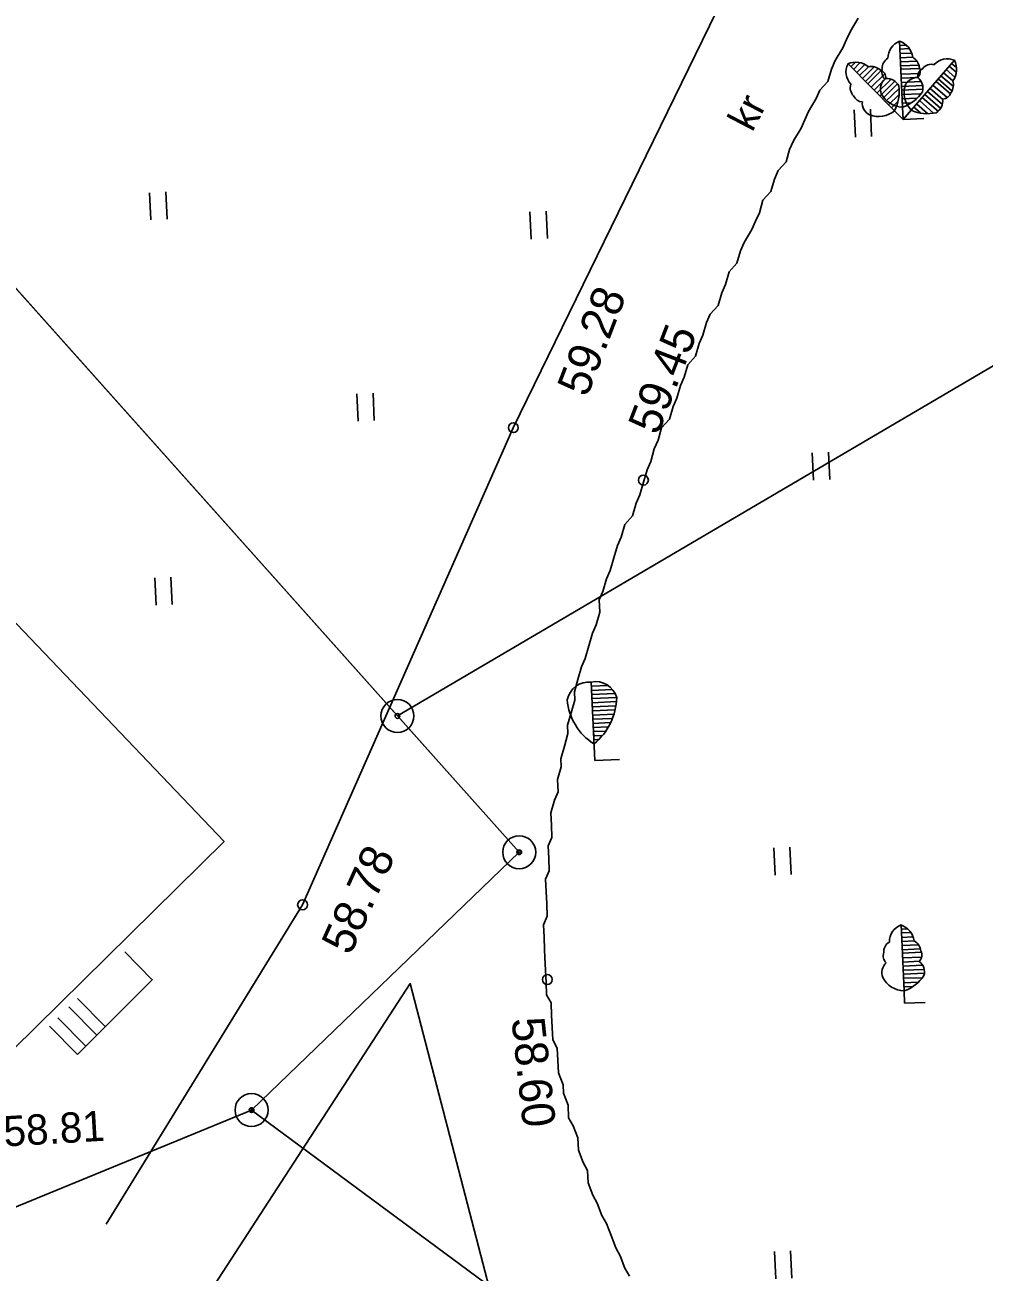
# Model space of a CAD drawing. Extents: x 641465 to 641768, y 6456798 to 6457145.
# Drawn here: x 641611.46 to 641634.71, y 6456888.42 to 6456918.63 of the extents above; entities that cross this region are included whole.
import ezdxf

# ---------------------------------------------------------------- set-up
doc = ezdxf.new("R2010")
doc.units = 0
for name, color, linetype in [('Level 1', 7, 'Continuous'), ('Level 18', 7, 'Continuous'), ('Level 30', 7, 'Continuous'), ('Level 4', 7, 'Continuous'), ('Level 40', 7, 'Continuous'), ('Level 49', 7, 'Continuous'), ('Level 5', 7, 'Continuous'), ('Level 54', 7, 'Continuous'), ('Level 6', 7, 'Continuous'), ('Level 63', 7, 'Continuous'), ('Level 7', 7, 'Continuous')]:
    doc.layers.add(name, color=color, linetype=linetype)

# ---------------------------------------------------------------- blocks, each defined once
blk = doc.blocks.new('KHEIN3')
at = {"layer": 'Level 6'}
for p, q in [((-210.89, 335.09), (-210.89, -326.54)), ((182.28, 335.09), (182.28, -326.54))]:
    blk.add_line(p, q, dxfattribs=at)
blk = doc.blocks.new('BL3')
at = {"layer": 'Level 7'}
for p, q in [((0, 300), (0, 1900)), ((0, 1800), (150, 1800)), ((0, 1710), (220, 1710)), ((0, 1600), (280, 1600)), ((-201, 223), (-1273, 1410)), ((-1206, 1336), (-1095, 1436)), ((-1146, 1269), (-983, 1417)), ((-1072, 1187), (-865, 1375)), ((-1005, 1113), (-783, 1314)), ((-938, 1039), (-641, 1307)), ((-545, 1260), (-871, 965)), ((-818, 905), (-469, 1220)), ((0, 1500), (300, 1500)), ((0, 1400), (400, 1400)), ((440, 1300), (0, 1300)), ((0, 1220), (470, 1220)), ((206, 218), (1306, 1380)), ((1175, 1242), (1335, 1091)), ((1237, 1307), (1346, 1204)), ((-396, 1125), (-737, 816)), ((-670, 742), (-366, 1017)), ((-247, 990), (-603, 668)), ((-536, 594), (-150, 942)), ((460, 1100), (0, 1100)), ((0, 1000), (410, 1000)), ((1213, 642), (894, 944)), ((962, 1017), (1253, 742)), ((1031, 1089), (1249, 883)), ((1100, 1162), (1303, 970)), ((-90, 875), (-476, 527)), ((-409, 453), (-61, 754)), ((-75, 606), (-335, 371)), ((480, 900), (0, 900)), ((0, 800), (520, 800)), ((520, 710), (0, 710)), ((0, 610), (460, 600)), ((967, 324), (619, 654)), ((687, 726), (985, 445)), ((1090, 483), (756, 799)), ((839, 886), (1180, 563)), ((-268, 297), (-112, 438)), ((350, 500), (0, 500)), ((0, 400), (210, 400)), ((598, 123), (344, 363)), ((419, 443), (747, 120)), ((866, 158), (488, 516)), ((550, 581), (928, 224)), ((-201, 223), (0, 0)), ((0, 300), (0, 0)), ((206, 218), (0, 0)), ((0, 0), (500, 0)), ((275, 291), (427, 146))]:
    blk.add_line(p, q, dxfattribs=at)
for centre, radius, start, end in [((130, 1490), 430, 107.592, 178.668), ((-179, 1454), 481, 5.541, 68.199), ((-902, 1193), 430, 149.6778, 220.7538), ((-1107, 959), 481, 47.6268, 110.2848), ((-728, 993), 326, 46.4848, 99.6148), ((-585, 1033), 212, 353.9058, 67.6458), ((-230, 1164), 236, 158.614, 224.006), ((-175, 1255), 275, 117.031, 181.042), ((125, 1225), 326, 4.399, 57.529), ((633, 1004), 236, 115.1935, 180.5855), ((258, 1158), 212, 311.82, 25.56), ((736, 1032), 275, 73.6105, 137.6215), ((1119, 993), 430, 64.1715, 135.2475), ((869, 1179), 481, 322.1205, 24.7785), ((-971, 814), 275, 159.1168, 223.1278), ((-187, 750), 328, 130.365, 197.745), ((-364, 682), 328, 24.3408, 91.7208), ((379, 674), 328, 86.9445, 154.3245), ((188, 750), 328, 342.255, 49.635), ((-951, 709), 236, 200.6998, 266.0918), ((54, 909), 612, 205.076, 264.939), ((-1025, 725), 965, 328.6428, 5.5128), ((-275, 1225), 965, 286.557, 323.427), ((664, 623), 612, 161.6555, 221.5185), ((933, 804), 326, 320.9785, 14.1085), ((-642, 431), 328, 172.4508, 239.8308), ((652, 416), 328, 298.8345, 6.2145), ((984, 664), 212, 268.3995, 342.1395), ((-569, 711), 612, 247.1618, 307.0248), ((642, 1079), 965, 243.1365, 280.0065)]:
    blk.add_arc(centre, radius, start, end, dxfattribs=at)
blk = doc.blocks.new('BL2')
at = {"layer": 'Level 7'}
for p, q in [((0, 300), (0, 1900)), ((0, 1800), (150, 1800)), ((0, 1710), (220, 1710)), ((0, 1600), (280, 1600)), ((0, 1500), (300, 1500)), ((0, 1400), (400, 1400)), ((440, 1300), (0, 1300)), ((0, 1220), (470, 1220)), ((460, 1100), (0, 1100)), ((0, 1000), (410, 1000)), ((480, 900), (0, 900)), ((0, 800), (520, 800)), ((520, 710), (0, 710)), ((0, 610), (460, 600)), ((350, 500), (0, 500)), ((0, 400), (210, 400)), ((0, 300), (0, 0)), ((0, 0), (500, 0))]:
    blk.add_line(p, q, dxfattribs=at)
for centre, radius, start, end in [((130, 1490), 430, 107.592, 178.668), ((-179, 1454), 481, 5.541, 68.199), ((-230, 1164), 236, 158.614, 224.006), ((-175, 1255), 275, 117.031, 181.042), ((125, 1225), 326, 4.399, 57.529), ((258, 1158), 212, 311.82, 25.56), ((-187, 750), 328, 130.365, 197.745), ((188, 750), 328, 342.255, 49.635), ((54, 909), 612, 205.076, 264.939), ((-275, 1225), 965, 286.557, 323.427)]:
    blk.add_arc(centre, radius, start, end, dxfattribs=at)
blk = doc.blocks.new('BK3')
at = {"layer": 'Level 7'}
for p, q in [((0, 1900), (0, 0)), ((0, 1800), (400, 1800)), ((0, 1700), (500, 1700)), ((0, 1600), (560, 1600)), ((600, 1500), (0, 1500)), ((0, 1400), (590, 1400)), ((570, 1300), (0, 1300)), ((0, 1200), (550, 1200)), ((520, 1100), (0, 1100)), ((0, 1000), (470, 1000)), ((420, 900), (0, 900)), ((0, 900), (0, 800)), ((0, 800), (360, 800)), ((300, 700), (0, 700)), ((0, 700), (0, 600)), ((200, 600), (0, 600)), ((0, 500), (100, 500)), ((600, 0), (0, 0))]:
    blk.add_line(p, q, dxfattribs=at)
for centre, radius, start, end in [((-80, 1370), 536, 81.416, 165.964), ((83, 1375), 532, 13.619, 99.001), ((808, 1555), 1410, 182.221, 235), ((-916, 1613), 1520, 307.047, 355.732)]:
    blk.add_arc(centre, radius, start, end, dxfattribs=at)
blk = doc.blocks.new('KHEIN5')
at = {"layer": 'Level 6'}
for p, q in [((-210.89, 335.09), (-210.89, -326.54)), ((182.28, 335.09), (182.28, -326.54))]:
    blk.add_line(p, q, dxfattribs=at)
blk = doc.blocks.new('BL30')
at = {"layer": 'Level 7'}
for p, q in [((0, 300), (0, 1900)), ((0, 1800), (150, 1800)), ((0, 1710), (220, 1710)), ((0, 1600), (280, 1600)), ((-201, 223), (-1273, 1410)), ((-1206, 1336), (-1095, 1436)), ((-1146, 1269), (-983, 1417)), ((-1072, 1187), (-865, 1375)), ((-1005, 1113), (-783, 1314)), ((-938, 1039), (-641, 1307)), ((-545, 1260), (-871, 965)), ((-818, 905), (-469, 1220)), ((0, 1500), (300, 1500)), ((0, 1400), (400, 1400)), ((440, 1300), (0, 1300)), ((0, 1220), (470, 1220)), ((206, 218), (1306, 1380)), ((1175, 1242), (1335, 1091)), ((1237, 1307), (1346, 1204)), ((-396, 1125), (-737, 816)), ((-670, 742), (-366, 1017)), ((-247, 990), (-603, 668)), ((-536, 594), (-150, 942)), ((460, 1100), (0, 1100)), ((0, 1000), (410, 1000)), ((1213, 642), (894, 944)), ((962, 1017), (1253, 742)), ((1031, 1089), (1249, 883)), ((1100, 1162), (1303, 970)), ((-90, 875), (-476, 527)), ((-409, 453), (-61, 754)), ((-75, 606), (-335, 371)), ((480, 900), (0, 900)), ((0, 800), (520, 800)), ((520, 710), (0, 710)), ((0, 610), (460, 600)), ((967, 324), (619, 654)), ((687, 726), (985, 445)), ((1090, 483), (756, 799)), ((839, 886), (1180, 563)), ((-268, 297), (-112, 438)), ((350, 500), (0, 500)), ((0, 400), (210, 400)), ((598, 123), (344, 363)), ((419, 443), (747, 120)), ((866, 158), (488, 516)), ((550, 581), (928, 224)), ((-201, 223), (0, 0)), ((0, 300), (0, 0)), ((206, 218), (0, 0)), ((0, 0), (500, 0)), ((275, 291), (427, 146))]:
    blk.add_line(p, q, dxfattribs=at)
for centre, radius, start, end in [((130, 1490), 430, 107.592, 178.668), ((-179, 1454), 481, 5.541, 68.199), ((-902, 1193), 430, 149.6778, 220.7538), ((-1107, 959), 481, 47.6268, 110.2848), ((-728, 993), 326, 46.4848, 99.6148), ((-585, 1033), 212, 353.9058, 67.6458), ((-230, 1164), 236, 158.614, 224.006), ((-175, 1255), 275, 117.031, 181.042), ((125, 1225), 326, 4.399, 57.529), ((633, 1004), 236, 115.1935, 180.5855), ((258, 1158), 212, 311.82, 25.56), ((736, 1032), 275, 73.6105, 137.6215), ((1119, 993), 430, 64.1715, 135.2475), ((869, 1179), 481, 322.1205, 24.7785), ((-971, 814), 275, 159.1168, 223.1278), ((-187, 750), 328, 130.365, 197.745), ((-364, 682), 328, 24.3408, 91.7208), ((379, 674), 328, 86.9445, 154.3245), ((188, 750), 328, 342.255, 49.635), ((-951, 709), 236, 200.6998, 266.0918), ((54, 909), 612, 205.076, 264.939), ((-1025, 725), 965, 328.6428, 5.5128), ((-275, 1225), 965, 286.557, 323.427), ((664, 623), 612, 161.6555, 221.5185), ((933, 804), 326, 320.9785, 14.1085), ((-642, 431), 328, 172.4508, 239.8308), ((652, 416), 328, 298.8345, 6.2145), ((984, 664), 212, 268.3995, 342.1395), ((-569, 711), 612, 247.1618, 307.0248), ((642, 1079), 965, 243.1365, 280.0065)]:
    blk.add_arc(centre, radius, start, end, dxfattribs=at)
blk = doc.blocks.new('BL4')
at = {"layer": 'Level 7'}
for p, q in [((0, 300), (0, 1900)), ((0, 1800), (150, 1800)), ((0, 1710), (220, 1710)), ((0, 1600), (280, 1600)), ((0, 1500), (300, 1500)), ((0, 1400), (400, 1400)), ((440, 1300), (0, 1300)), ((0, 1220), (470, 1220)), ((460, 1100), (0, 1100)), ((0, 1000), (410, 1000)), ((480, 900), (0, 900)), ((0, 800), (520, 800)), ((520, 710), (0, 710)), ((0, 610), (460, 600)), ((350, 500), (0, 500)), ((0, 400), (210, 400)), ((0, 300), (0, 0)), ((0, 0), (500, 0))]:
    blk.add_line(p, q, dxfattribs=at)
for centre, radius, start, end in [((130, 1490), 430, 107.592, 178.668), ((-179, 1454), 481, 5.541, 68.199), ((-230, 1164), 236, 158.614, 224.006), ((-175, 1255), 275, 117.031, 181.042), ((125, 1225), 326, 4.399, 57.529), ((258, 1158), 212, 311.82, 25.56), ((-188, 750), 328, 130.365, 197.745), ((188, 750), 328, 342.255, 49.635), ((54, 909), 612, 205.076, 264.939), ((-275, 1225), 965, 286.557, 323.427)]:
    blk.add_arc(centre, radius, start, end, dxfattribs=at)
blk = doc.blocks.new('BK4')
at = {"layer": 'Level 7'}
for p, q in [((0, 1900), (0, 0)), ((0, 1800), (400, 1800)), ((0, 1700), (500, 1700)), ((0, 1600), (560, 1600)), ((600, 1500), (0, 1500)), ((0, 1400), (590, 1400)), ((570, 1300), (0, 1300)), ((0, 1200), (550, 1200)), ((520, 1100), (0, 1100)), ((0, 1000), (470, 1000)), ((420, 900), (0, 900)), ((0, 900), (0, 800)), ((0, 800), (360, 800)), ((300, 700), (0, 700)), ((0, 700), (0, 600)), ((200, 600), (0, 600)), ((0, 500), (100, 500)), ((600, 0), (0, 0))]:
    blk.add_line(p, q, dxfattribs=at)
for centre, radius, start, end in [((-80, 1370), 536, 81.416, 165.964), ((83, 1375), 532, 13.619, 99.001), ((808, 1555), 1410, 182.221, 235), ((-916, 1613), 1520, 307.047, 355.732)]:
    blk.add_arc(centre, radius, start, end, dxfattribs=at)
blk = doc.blocks.new('VBEKAE')
at = {"layer": 'Level 5'}
for radius in [500, 71.4]:
    blk.add_circle((0, 0), radius, dxfattribs=at)

msp = doc.modelspace()

# ---------------------------------------------------------------- linework, layer by layer
at = {"layer": 'Level 1'}
for p, q in [((641613.412, 6456894.361), (641612.739, 6456895.045)), ((641613.204, 6456894.153), (641612.529, 6456894.838)), ((641612.737, 6456893.685), (641612.058, 6456894.374)), ((641612.94, 6456893.888), (641612.262, 6456894.575))]:
    msp.add_line(p, q, dxfattribs=at)
msp.add_lwpolyline([(641612.737, 6456893.685), (641614.548, 6456895.499), (641613.884, 6456896.173)], dxfattribs=at)
at = {"layer": 'Level 18'}
for p, q in [((641613.412, 6456894.361), (641612.739, 6456895.045)), ((641613.204, 6456894.153), (641612.529, 6456894.838)), ((641612.737, 6456893.685), (641612.058, 6456894.374)), ((641612.94, 6456893.888), (641612.262, 6456894.575))]:
    msp.add_line(p, q, dxfattribs=at)
msp.add_lwpolyline([(641612.737, 6456893.685), (641614.548, 6456895.499), (641613.884, 6456896.173)], dxfattribs=at)
at = {"layer": 'Level 30'}
for centre in [(641623.3, 6456908.873), (641626.454, 6456907.602), (641618.194, 6456897.314), (641624.126, 6456895.503)]:
    msp.add_circle(centre, 0.12, dxfattribs=at)
at = {"layer": 'Level 4'}
for p, q in [((641623.443, 6456898.587), (641587.046, 6456939.345)), ((641620.492, 6456901.888), (641663.286, 6456927.035)), ((641616.956, 6456892.341), (641623.443, 6456898.587)), ((641693.964, 6456835.385), (641616.956, 6456892.341))]:
    msp.add_line(p, q, dxfattribs=at)
for centre in [(641623.3, 6456908.873), (641626.454, 6456907.602), (641618.194, 6456897.314), (641624.126, 6456895.503)]:
    msp.add_circle(centre, 0.12, dxfattribs=at)
at = {"layer": 'Level 40'}
msp.add_lwpolyline([(641573.002, 6456836.959), (641489.907, 6456893.118), (641529.024, 6456952.321), (641530.627, 6456954.735), (641542.291, 6456943.603), (641550.83, 6456943.594), (641568.64, 6456958.129), (641588.695, 6456976.523), (641606.445, 6456957.42), (641587.046, 6456939.345), (641623.443, 6456898.587), (641616.956, 6456892.341), (641609.172, 6456889.15), (641585.252, 6456907.226), (641571.226, 6456892.105), (641595.676, 6456874.933)], close=True, dxfattribs=at)
for points in [[(641624.096, 6456897.635), (641624.082, 6456897.935), (641624.173, 6456898.139), (641624.16, 6456898.439), (641624.147, 6456898.739), (641624.238, 6456898.943), (641624.224, 6456899.243), (641624.211, 6456899.542), (641624.297, 6456899.846), (641624.388, 6456900.051), (641624.375, 6456900.35), (641624.461, 6456900.654), (641624.452, 6456900.854), (641624.539, 6456901.158), (641624.625, 6456901.462), (641624.616, 6456901.662), (641624.703, 6456901.966), (641624.789, 6456902.271), (641624.78, 6456902.47), (641624.867, 6456902.774), (641624.953, 6456903.079), (641625.044, 6456903.283), (641625.131, 6456903.587), (641625.217, 6456903.891), (641625.308, 6456904.095), (641625.394, 6456904.4), (641625.381, 6456904.699), (641625.472, 6456904.903), (641625.558, 6456905.208), (641625.649, 6456905.412), (641625.736, 6456905.716), (641625.822, 6456906.02), (641625.913, 6456906.224), (641626, 6456906.529), (641626.191, 6456906.737), (641626.277, 6456907.041), (641626.368, 6456907.246), (641626.454, 6456907.55), (641626.541, 6456907.854), (641626.632, 6456908.058), (641626.718, 6456908.362), (641626.809, 6456908.567), (641626.896, 6456908.871), (641627.087, 6456909.079), (641627.173, 6456909.384), (641627.264, 6456909.588), (641627.35, 6456909.892), (641627.441, 6456910.096), (641627.528, 6456910.4), (641627.719, 6456910.609), (641627.805, 6456910.913), (641627.896, 6456911.118), (641627.983, 6456911.422), (641628.074, 6456911.626), (641628.264, 6456911.835), (641628.351, 6456912.139), (641628.442, 6456912.343), (641628.528, 6456912.647), (641628.719, 6456912.856), (641628.806, 6456913.16), (641628.897, 6456913.364), (641629.083, 6456913.673), (641629.174, 6456913.877), (641629.265, 6456914.081), (641629.351, 6456914.386), (641629.542, 6456914.594), (641629.629, 6456914.898), (641629.719, 6456915.103), (641629.91, 6456915.311), (641629.997, 6456915.616), (641630.088, 6456915.82), (641630.274, 6456916.128), (641630.365, 6456916.333), (641630.456, 6456916.537), (641630.642, 6456916.846), (641630.733, 6456917.05), (641630.924, 6456917.259), (641631.011, 6456917.563), (641631.102, 6456917.767), (641631.288, 6456918.076), (641631.379, 6456918.28), (641631.47, 6456918.484), (641631.656, 6456918.793)], [(641624.096, 6456897.635), (641624.082, 6456897.935), (641624.173, 6456898.139), (641624.16, 6456898.439), (641624.147, 6456898.739), (641624.238, 6456898.943), (641624.224, 6456899.243), (641624.211, 6456899.542), (641624.297, 6456899.846), (641624.388, 6456900.051), (641624.375, 6456900.35), (641624.461, 6456900.654), (641624.452, 6456900.854), (641624.539, 6456901.158), (641624.625, 6456901.462), (641624.616, 6456901.662), (641624.703, 6456901.966), (641624.789, 6456902.271), (641624.78, 6456902.47), (641624.867, 6456902.774), (641624.953, 6456903.079), (641625.044, 6456903.283), (641625.131, 6456903.587), (641625.217, 6456903.891), (641625.308, 6456904.095), (641625.394, 6456904.4), (641625.381, 6456904.699), (641625.472, 6456904.903), (641625.558, 6456905.208), (641625.649, 6456905.412), (641625.736, 6456905.716), (641625.822, 6456906.02), (641625.913, 6456906.224), (641626, 6456906.529), (641626.191, 6456906.737), (641626.277, 6456907.041), (641626.368, 6456907.246), (641626.454, 6456907.55), (641626.541, 6456907.854), (641626.632, 6456908.058), (641626.718, 6456908.362), (641626.809, 6456908.567), (641626.896, 6456908.871), (641627.087, 6456909.079), (641627.173, 6456909.384), (641627.264, 6456909.588), (641627.35, 6456909.892), (641627.441, 6456910.096), (641627.528, 6456910.4), (641627.719, 6456910.609), (641627.805, 6456910.913), (641627.896, 6456911.118), (641627.983, 6456911.422), (641628.074, 6456911.626), (641628.264, 6456911.835), (641628.351, 6456912.139), (641628.442, 6456912.343), (641628.528, 6456912.647), (641628.719, 6456912.856), (641628.806, 6456913.16), (641628.897, 6456913.364), (641629.083, 6456913.673), (641629.174, 6456913.877), (641629.265, 6456914.081), (641629.351, 6456914.386), (641629.542, 6456914.594), (641629.629, 6456914.898), (641629.719, 6456915.103), (641629.91, 6456915.311), (641629.997, 6456915.616), (641630.088, 6456915.82), (641630.274, 6456916.128), (641630.365, 6456916.333), (641630.456, 6456916.537), (641630.642, 6456916.846), (641630.733, 6456917.05), (641630.924, 6456917.259), (641631.011, 6456917.563), (641631.102, 6456917.767), (641631.288, 6456918.076), (641631.379, 6456918.28), (641631.47, 6456918.484), (641631.656, 6456918.793)], [(641626.115, 6456888.317), (641626.006, 6456888.513), (641625.892, 6456888.808), (641625.784, 6456889.003), (641625.67, 6456889.298), (641625.557, 6456889.593), (641625.448, 6456889.789), (641625.335, 6456890.084), (641625.226, 6456890.279), (641625.113, 6456890.574), (641625.099, 6456890.874), (641624.99, 6456891.069), (641624.877, 6456891.365), (641624.864, 6456891.664), (641624.75, 6456891.96), (641624.642, 6456892.155), (641624.628, 6456892.455), (641624.515, 6456892.75), (641624.506, 6456892.949), (641624.393, 6456893.245), (641624.379, 6456893.544), (641624.366, 6456893.844), (641624.257, 6456894.039), (641624.243, 6456894.339), (641624.23, 6456894.639), (641624.217, 6456894.938), (641624.108, 6456895.134), (641624.094, 6456895.433), (641624.081, 6456895.733), (641624.068, 6456896.033), (641624.059, 6456896.232), (641624.045, 6456896.532), (641624.032, 6456896.832), (641624.123, 6456897.036), (641624.109, 6456897.336), (641624.096, 6456897.635)], [(641626.115, 6456888.317), (641626.006, 6456888.513), (641625.892, 6456888.808), (641625.784, 6456889.003), (641625.67, 6456889.298), (641625.557, 6456889.593), (641625.448, 6456889.789), (641625.335, 6456890.084), (641625.226, 6456890.279), (641625.113, 6456890.574), (641625.099, 6456890.874), (641624.99, 6456891.069), (641624.877, 6456891.365), (641624.864, 6456891.664), (641624.75, 6456891.96), (641624.642, 6456892.155), (641624.628, 6456892.455), (641624.515, 6456892.75), (641624.506, 6456892.949), (641624.393, 6456893.245), (641624.379, 6456893.544), (641624.366, 6456893.844), (641624.257, 6456894.039), (641624.243, 6456894.339), (641624.23, 6456894.639), (641624.217, 6456894.938), (641624.108, 6456895.134), (641624.094, 6456895.433), (641624.081, 6456895.733), (641624.068, 6456896.033), (641624.059, 6456896.232), (641624.045, 6456896.532), (641624.032, 6456896.832), (641624.123, 6456897.036), (641624.109, 6456897.336), (641624.096, 6456897.635)]]:
    msp.add_lwpolyline(points, dxfattribs=at)
at = {"layer": 'Level 49'}
for p, q in [((641623.443, 6456898.587), (641623.443, 6456898.587)), ((641616.956, 6456892.341), (641616.956, 6456892.341))]:
    msp.add_line(p, q, dxfattribs=at)
at = {"layer": 'Level 5'}
for points in [[(641630.029, 6456934.95), (641634.311, 6456936.339), (641630.093, 6456922.788), (641623.3, 6456908.873), (641618.194, 6456897.314), (641613.431, 6456889.572)], [(641630.029, 6456934.95), (641634.311, 6456936.339), (641630.093, 6456922.788), (641623.3, 6456908.873), (641618.194, 6456897.314), (641613.431, 6456889.572)], [(641605.847, 6456870.673), (641605.159, 6456872.763), (641608.552, 6456878.95), (641615.759, 6456887.649), (641620.804, 6456895.404), (641623.42, 6456885.338), (641623.445, 6456879.481), (641619.424, 6456875.208), (641605.847, 6456870.673)], [(641605.847, 6456870.673), (641605.159, 6456872.763), (641608.552, 6456878.95), (641615.759, 6456887.649), (641620.804, 6456895.404), (641623.42, 6456885.338), (641623.445, 6456879.481), (641619.424, 6456875.208), (641605.847, 6456870.673)]]:
    msp.add_lwpolyline(points, dxfattribs=at)
at = {"layer": 'Level 54'}
for p, q in [((641623.443, 6456898.587), (641623.443, 6456898.587)), ((641616.956, 6456892.341), (641616.956, 6456892.341))]:
    msp.add_line(p, q, dxfattribs=at)
at = {"layer": 'Level 63'}
msp.add_lwpolyline([(641595.387, 6456907.153), (641602.2, 6456913.603), (641616.289, 6456898.851), (641609.448, 6456892.11)], close=True, dxfattribs=at)
msp.add_lwpolyline([(641595.387, 6456907.153), (641602.2, 6456913.603), (641616.289, 6456898.851), (641609.448, 6456892.11)], close=True, dxfattribs=at)

# ---------------------------------------------------------------- block references
at = {"layer": 'Level 5', "rotation": 2.563922020722712}
for p, xscale, yscale in [((641620.492, 6456901.888), 0.0007999180212465845, 0.0007999180212465845), ((641623.443, 6456898.587), 0.0007999198837083625, 0.0007999198837083623), ((641623.443, 6456898.587), 9.998998546354531e-05, 9.998998546354529e-05), ((641616.956, 6456892.341), 0.0007999198837083625, 0.0007999198837083623), ((641616.956, 6456892.341), 9.998998546354531e-05, 9.998998546354529e-05)]:
    msp.add_blockref('VBEKAE', p, dxfattribs=dict(at, xscale=xscale, yscale=yscale))
at = {"layer": 'Level 6', "xscale": 0.000999899854635453, "yscale": 0.000999899854635453, "rotation": 2.563922020722712}
for name, p in [('KHEIN3', (641631.788, 6456916.25)), ('KHEIN5', (641631.788, 6456916.25)), ('KHEIN3', (641614.711, 6456914.242)), ('KHEIN5', (641614.711, 6456914.242)), ('KHEIN3', (641623.93, 6456913.779)), ('KHEIN5', (641623.93, 6456913.779)), ('KHEIN3', (641619.734, 6456909.365)), ('KHEIN5', (641619.734, 6456909.365)), ('KHEIN3', (641630.772, 6456907.939)), ('KHEIN5', (641630.772, 6456907.939)), ('KHEIN3', (641614.837, 6456904.909)), ('KHEIN5', (641614.837, 6456904.909)), ('KHEIN3', (641629.839, 6456898.367)), ('KHEIN5', (641629.839, 6456898.367)), ('KHEIN3', (641629.855, 6456888.588)), ('KHEIN5', (641629.855, 6456888.588))]:
    msp.add_blockref(name, p, dxfattribs=at)
at = {"layer": 'Level 7', "xscale": 0.000999899854635453, "yscale": 0.000999899854635453, "rotation": 2.563922020722712}
for name, p in [('BL3', (641632.747, 6456916.339)), ('BL3', (641632.747, 6456916.339)), ('BL30', (641632.747, 6456916.339)), ('BL30', (641632.747, 6456916.339)), ('BK3', (641625.275, 6456900.811)), ('BK3', (641625.275, 6456900.811)), ('BK4', (641625.275, 6456900.811)), ('BK4', (641625.275, 6456900.811)), ('BL2', (641632.783, 6456894.927)), ('BL2', (641632.783, 6456894.927)), ('BL4', (641632.783, 6456894.927)), ('BL4', (641632.783, 6456894.927))]:
    msp.add_blockref(name, p, dxfattribs=at)

# ---------------------------------------------------------------- texts
at = {"layer": 'Level 30'}
for s, height, rotation, p in [('59.28', 0.7999, 68.9446, (641625.087, 6456909.588)), ('59.45', 0.7999, 68.9446, (641626.806, 6456908.668)), ('58.78', 0.7999, 65.6677, (641619.35, 6456896.065)), ('58.60', 0.7999, 276.1003, (641623.255, 6456894.55)), ('58.81', 0.7341, 3.3339, (641610.965, 6456891.456))]:
    msp.add_text(s, height=height, rotation=rotation, dxfattribs=at).set_placement(p)
at = {"layer": 'Level 4'}
for s, height, rotation, p in [('59.28', 0.7999, 68.9446, (641625.087, 6456909.588)), ('59.45', 0.7999, 68.9446, (641626.806, 6456908.668)), ('58.78', 0.7999, 65.6677, (641619.35, 6456896.065)), ('58.60', 0.7999, 276.1003, (641623.255, 6456894.55)), ('58.81', 0.7341, 3.3339, (641610.965, 6456891.456))]:
    msp.add_text(s, height=height, rotation=rotation, dxfattribs=at).set_placement(p)
at = {"layer": 'Level 5'}
msp.add_text('kr', height=0.6999, rotation=62.4327, dxfattribs=at).set_placement((641629.092, 6456916.013))
msp.add_text('kr', height=0.6999, rotation=62.4327, dxfattribs=at).set_placement((641629.092, 6456916.013))

doc.saveas('drawing.dxf')
